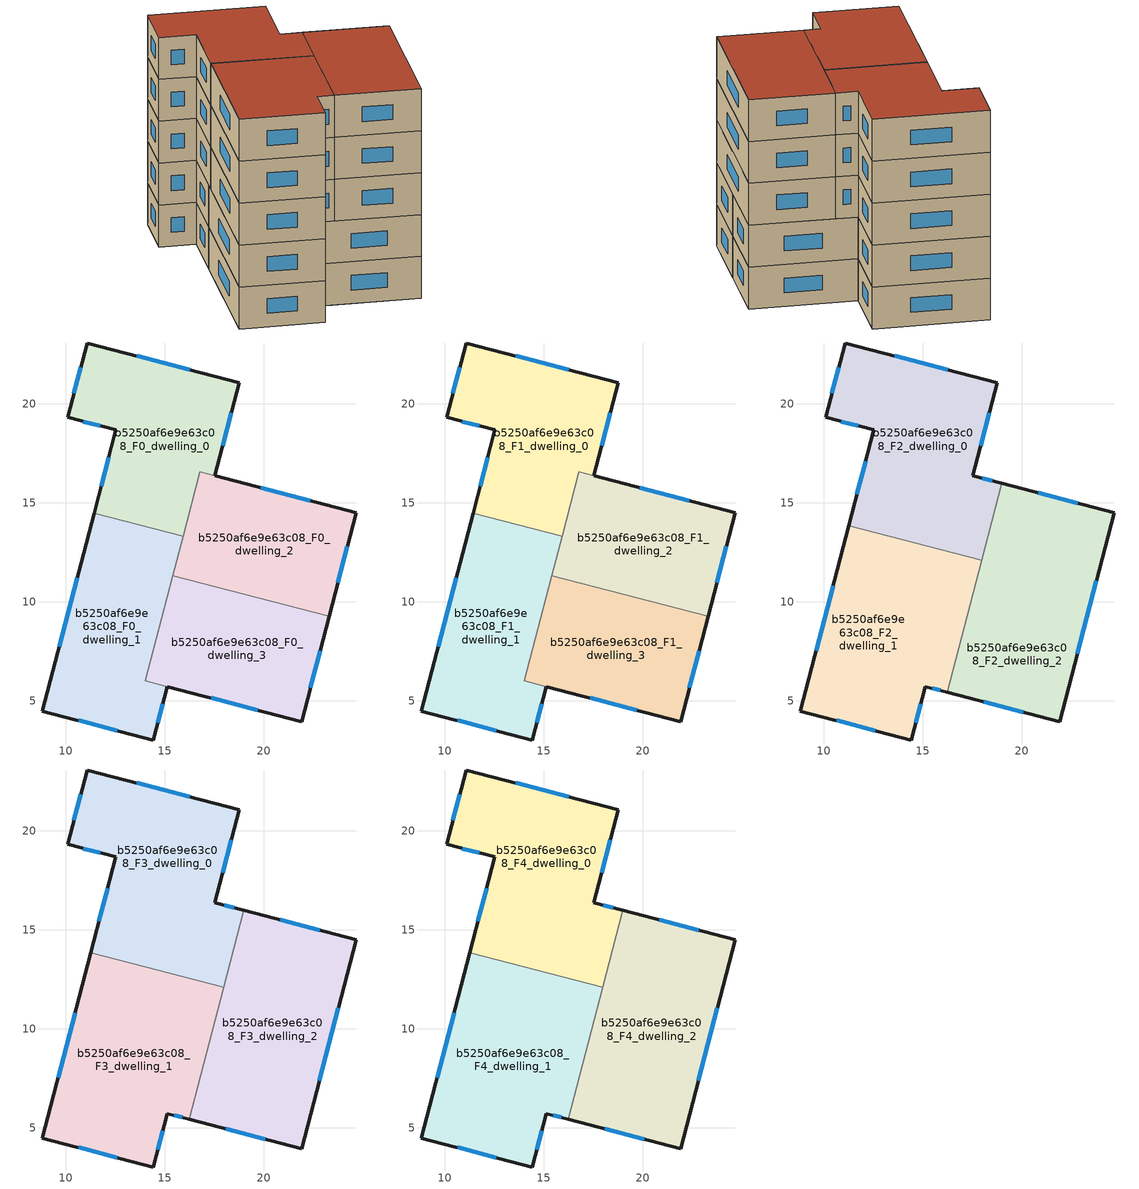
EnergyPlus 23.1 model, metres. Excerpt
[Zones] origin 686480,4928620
b5250af6e9e63c08_F0_dwelling_0
 floor ground (EU_floor_Construction): 18.75,21.07 17.53,16.36 16.77,16.56 15.92,13.31 11.43,14.48 12.52,18.68 10.09,19.31 11.08,23.07 z0
 wall outside (EU_wall_Construction): 17.53,16.36 18.75,21.07 11.08,23.07 10.09,19.31 12.52,18.68 11.43,14.48 z0:3
 wall to b5250af6e9e63c08_F0_dwelling_1 (EU_wall_Construction): 11.43,14.48 15.92,13.31 z0:3
 wall to b5250af6e9e63c08_F0_dwelling_2 (EU_wall_Construction): 16.77,16.56 17.53,16.36 / 15.92,13.31 16.77,16.55 z0:3
 window (EU_Window_Construction): 17.93,17.89 18.36,19.54 / 12.17,17.31 11.78,15.84 / 10.88,19.1 11.73,18.88 / 10.76,21.85 10.41,20.53 / 16.26,21.72 13.58,22.42 z0.98:2.02
b5250af6e9e63c08_F0_dwelling_1
 floor ground (EU_floor_Construction): 15.92,13.31 14.02,6.02 15.12,5.73 14.42,3.03 8.82,4.49 11.43,14.48 z0
 wall outside (EU_wall_Construction): 11.43,14.48 8.82,4.49 14.42,3.03 15.12,5.73 z0:3
 wall to b5250af6e9e63c08_F0_dwelling_3 (EU_wall_Construction): 15.12,5.73 14.02,6.02 15.4,11.32 z0:3
 wall to b5250af6e9e63c08_F0_dwelling_2 (EU_wall_Construction): 15.4,11.32 15.92,13.31 z0:3
 window (EU_Window_Construction): 10.64,4.01 12.6,3.5 / 10.58,11.23 9.67,7.74 / 14.65,3.91 14.9,4.85 z0.98:2.02
b5250af6e9e63c08_F0_dwelling_2
 floor ground (EU_floor_Construction): 24.65,14.5 23.29,9.27 15.4,11.32 16.77,16.55 z0
 wall outside (EU_wall_Construction): 23.29,9.27 24.65,14.5 17.54,16.36 z0:3
 wall to b5250af6e9e63c08_F0_dwelling_3 (EU_wall_Construction): 15.4,11.32 23.29,9.27 z0:3
 window (EU_Window_Construction): 22.34,15.1 19.85,15.75 / 23.73,10.97 24.21,12.8 z0.98:2.02
b5250af6e9e63c08_F0_dwelling_3
 floor ground (EU_floor_Construction): 23.29,9.27 21.9,3.95 14.02,6.02 15.4,11.32 z0
 wall outside (EU_wall_Construction): 15.13,5.73 21.9,3.95 23.29,9.27 z0:3
 window (EU_Window_Construction): 22.35,5.68 22.84,7.54 / 17.33,5.15 19.7,4.53 z0.98:2.02
b5250af6e9e63c08_F1_dwelling_0
 floor to b5250af6e9e63c08_F0_dwelling_0 (EU_floor_Construction): 18.75,21.07 17.53,16.36 16.77,16.56 15.92,13.31 11.43,14.48 12.52,18.68 10.09,19.31 11.08,23.07 z3
 wall outside (EU_wall_Construction): 17.53,16.36 18.75,21.07 11.08,23.07 10.09,19.31 12.52,18.68 11.43,14.48 z3:6
 wall to b5250af6e9e63c08_F1_dwelling_1 (EU_wall_Construction): 11.43,14.48 15.92,13.31 z3:6
 wall to b5250af6e9e63c08_F1_dwelling_2 (EU_wall_Construction): 16.77,16.56 17.53,16.36 / 15.92,13.31 16.77,16.55 z3:6
 window (EU_Window_Construction): 17.93,17.89 18.36,19.54 / 12.17,17.31 11.78,15.84 / 10.88,19.1 11.73,18.88 / 10.76,21.85 10.41,20.53 / 16.26,21.72 13.58,22.42 z3.98:5.02
b5250af6e9e63c08_F1_dwelling_1
 floor to b5250af6e9e63c08_F0_dwelling_1 (EU_floor_Construction): 15.92,13.31 14.02,6.02 15.12,5.73 14.42,3.03 8.82,4.49 11.43,14.48 z3
 wall outside (EU_wall_Construction): 11.43,14.48 8.82,4.49 14.42,3.03 15.12,5.73 z3:6
 wall to b5250af6e9e63c08_F1_dwelling_3 (EU_wall_Construction): 15.12,5.73 14.02,6.02 15.4,11.32 z3:6
 wall to b5250af6e9e63c08_F1_dwelling_2 (EU_wall_Construction): 15.4,11.32 15.92,13.31 z3:6
 window (EU_Window_Construction): 10.64,4.01 12.6,3.5 / 10.58,11.23 9.67,7.74 / 14.65,3.91 14.9,4.85 z3.98:5.02
b5250af6e9e63c08_F1_dwelling_2
 floor to b5250af6e9e63c08_F0_dwelling_2 (EU_floor_Construction): 24.65,14.5 23.29,9.27 15.4,11.32 16.77,16.55 z3
 wall outside (EU_wall_Construction): 23.29,9.27 24.65,14.5 17.54,16.36 z3:6
 wall to b5250af6e9e63c08_F1_dwelling_3 (EU_wall_Construction): 15.4,11.32 23.29,9.27 z3:6
 window (EU_Window_Construction): 22.34,15.1 19.85,15.75 / 23.73,10.97 24.21,12.8 z3.98:5.02
b5250af6e9e63c08_F1_dwelling_3
 floor to b5250af6e9e63c08_F0_dwelling_3 (EU_floor_Construction): 23.29,9.27 21.9,3.95 14.02,6.02 15.4,11.32 z3
 wall outside (EU_wall_Construction): 15.13,5.73 21.9,3.95 23.29,9.27 z3:6
 window (EU_Window_Construction): 22.35,5.68 22.84,7.54 / 17.33,5.15 19.7,4.53 z3.98:5.02
b5250af6e9e63c08_F2_dwelling_0
 floor to b5250af6e9e63c08_F1_dwelling_0 (EU_floor_Construction): 18.75,21.07 17.53,16.36 16.77,16.56 15.92,13.31 11.43,14.48 12.52,18.68 10.09,19.31 11.08,23.07 z6
 floor to b5250af6e9e63c08_F1_dwelling_2 (EU_floor_Construction): 18.98,15.98 17.97,12.11 15.76,12.68 16.77,16.56 z6
 floor to b5250af6e9e63c08_F1_dwelling_1 (EU_floor_Construction): 15.92,13.31 15.76,12.68 11.27,13.85 11.43,14.48 z6
 wall outside (EU_wall_Construction): 18.98,15.98 17.53,16.36 18.75,21.07 11.08,23.07 10.09,19.31 12.52,18.68 11.27,13.86 z6:9
 wall to b5250af6e9e63c08_F2_dwelling_1 (EU_wall_Construction): 11.27,13.86 17.97,12.11 z6:9
 wall to b5250af6e9e63c08_F2_dwelling_2 (EU_wall_Construction): 17.97,12.11 18.98,15.98 z6:9
 window (EU_Window_Construction): 12.11,17.11 11.67,15.42 / 10.88,19.1 11.73,18.88 / 10.76,21.85 10.41,20.53 / 16.26,21.72 13.58,22.42 / 17.93,17.89 18.36,19.54 / 18.51,16.1 18,16.24 z6.98:8.02
b5250af6e9e63c08_F2_dwelling_1
 floor to b5250af6e9e63c08_F1_dwelling_1 (EU_floor_Construction): 15.76,12.68 14.02,6.02 15.12,5.73 14.42,3.03 8.82,4.49 11.27,13.85 z6
 floor to b5250af6e9e63c08_F1_dwelling_3 (EU_floor_Construction): 17.62,10.74 16.23,5.44 14.02,6.02 15.4,11.32 z6
 floor to b5250af6e9e63c08_F1_dwelling_2 (EU_floor_Construction): 17.97,12.11 17.62,10.74 15.4,11.32 15.76,12.68 z6
 wall outside (EU_wall_Construction): 11.27,13.86 8.82,4.49 14.42,3.03 15.12,5.73 16.23,5.44 z6:9
 wall to b5250af6e9e63c08_F2_dwelling_2 (EU_wall_Construction): 16.23,5.44 17.97,12.11 z6:9
 window (EU_Window_Construction): 14.65,3.91 14.9,4.85 / 10.64,4.01 12.6,3.5 / 10.47,10.81 9.62,7.53 / 15.48,5.63 15.87,5.53 z6.98:8.02
b5250af6e9e63c08_F2_dwelling_2
 floor to b5250af6e9e63c08_F1_dwelling_2 (EU_floor_Construction): 24.65,14.5 23.29,9.27 17.62,10.74 18.98,15.98 z6
 floor to b5250af6e9e63c08_F1_dwelling_3 (EU_floor_Construction): 23.29,9.27 21.9,3.95 16.23,5.44 17.62,10.74 z6
 wall outside (EU_wall_Construction): 16.23,5.44 21.9,3.95 24.65,14.5 18.98,15.98 z6:9
 window (EU_Window_Construction): 22.81,14.98 20.83,15.5 / 22.8,7.38 23.76,11.07 / 18.08,4.95 20.06,4.43 z6.98:8.02
b5250af6e9e63c08_F3_dwelling_0
 floor to b5250af6e9e63c08_F2_dwelling_0 (EU_floor_Construction): 18.75,21.07 17.53,16.36 18.98,15.98 17.97,12.11 11.27,13.86 12.52,18.68 10.09,19.31 11.08,23.07 z9
 wall outside (EU_wall_Construction): 18.98,15.98 17.53,16.36 18.75,21.07 11.08,23.07 10.09,19.31 12.52,18.68 11.27,13.86 z9:12
 wall to b5250af6e9e63c08_F3_dwelling_1 (EU_wall_Construction): 11.27,13.86 17.97,12.11 z9:12
 wall to b5250af6e9e63c08_F3_dwelling_2 (EU_wall_Construction): 17.97,12.11 18.98,15.98 z9:12
 window (EU_Window_Construction): 12.11,17.11 11.67,15.42 / 10.88,19.1 11.73,18.88 / 10.76,21.85 10.41,20.53 / 16.26,21.72 13.58,22.42 / 17.93,17.89 18.36,19.54 / 18.51,16.1 18,16.24 z9.98:11.02
b5250af6e9e63c08_F3_dwelling_1
 floor to b5250af6e9e63c08_F2_dwelling_1 (EU_floor_Construction): 17.97,12.11 16.23,5.44 15.12,5.73 14.42,3.03 8.82,4.49 11.27,13.86 z9
 wall outside (EU_wall_Construction): 11.27,13.86 8.82,4.49 14.42,3.03 15.12,5.73 16.23,5.44 z9:12
 wall to b5250af6e9e63c08_F3_dwelling_2 (EU_wall_Construction): 16.23,5.44 17.97,12.11 z9:12
 window (EU_Window_Construction): 14.65,3.91 14.9,4.85 / 10.64,4.01 12.6,3.5 / 10.47,10.81 9.62,7.53 / 15.48,5.63 15.87,5.53 z9.98:11.02
b5250af6e9e63c08_F3_dwelling_2
 floor to b5250af6e9e63c08_F2_dwelling_2 (EU_floor_Construction): 24.65,14.5 21.9,3.95 16.23,5.44 18.98,15.98 z9
 wall outside (EU_wall_Construction): 16.23,5.44 21.9,3.95 24.65,14.5 18.98,15.98 z9:12
 window (EU_Window_Construction): 22.81,14.98 20.83,15.5 / 22.8,7.38 23.76,11.07 / 18.08,4.95 20.06,4.43 z9.98:11.02
b5250af6e9e63c08_F4_dwelling_0
 floor to b5250af6e9e63c08_F3_dwelling_0 (EU_floor_Construction): 18.75,21.07 17.53,16.36 18.98,15.98 17.97,12.11 11.27,13.86 12.52,18.68 10.09,19.31 11.08,23.07 z12
 wall outside (EU_wall_Construction): 18.98,15.98 17.53,16.36 18.75,21.07 11.08,23.07 10.09,19.31 12.52,18.68 11.27,13.86 z12:15
 wall to b5250af6e9e63c08_F4_dwelling_1 (EU_wall_Construction): 11.27,13.86 17.97,12.11 z12:15
 wall to b5250af6e9e63c08_F4_dwelling_2 (EU_wall_Construction): 17.97,12.11 18.98,15.98 z12:15
 window (EU_Window_Construction): 12.11,17.11 11.67,15.42 / 10.88,19.1 11.73,18.88 / 10.76,21.85 10.41,20.53 / 16.26,21.72 13.58,22.42 / 17.93,17.89 18.36,19.54 / 18.51,16.1 18,16.24 z12.98:14.02
 roof outside (EU_roof_Construction): 17.97,12.11 18.98,15.98 17.53,16.36 18.75,21.07 11.08,23.07 10.09,19.31 12.52,18.68 11.27,13.86 z15
b5250af6e9e63c08_F4_dwelling_1
 floor to b5250af6e9e63c08_F3_dwelling_1 (EU_floor_Construction): 17.97,12.11 16.23,5.44 15.12,5.73 14.42,3.03 8.82,4.49 11.27,13.86 z12
 wall outside (EU_wall_Construction): 11.27,13.86 8.82,4.49 14.42,3.03 15.12,5.73 16.23,5.44 z12:15
 wall to b5250af6e9e63c08_F4_dwelling_2 (EU_wall_Construction): 16.23,5.44 17.97,12.11 z12:15
 window (EU_Window_Construction): 14.65,3.91 14.9,4.85 / 10.64,4.01 12.6,3.5 / 10.47,10.81 9.62,7.53 / 15.48,5.63 15.87,5.53 z12.98:14.02
 roof outside (EU_roof_Construction): 16.23,5.44 17.97,12.11 11.27,13.86 8.82,4.49 14.42,3.03 15.12,5.73 z15
b5250af6e9e63c08_F4_dwelling_2
 floor to b5250af6e9e63c08_F3_dwelling_2 (EU_floor_Construction): 24.65,14.5 21.9,3.95 16.23,5.44 18.98,15.98 z12
 wall outside (EU_wall_Construction): 16.23,5.44 21.9,3.95 24.65,14.5 18.98,15.98 z12:15
 window (EU_Window_Construction): 22.81,14.98 20.83,15.5 / 22.8,7.38 23.76,11.07 / 18.08,4.95 20.06,4.43 z12.98:14.02
 roof outside (EU_roof_Construction): 21.9,3.95 24.65,14.5 18.98,15.98 16.23,5.44 z15
[Building]
EU S2 Campaign: North Axis=0; Terrain=City; Solar Distribution=FullExterior
[Site:Location]
Bologna: Latitude=44.5; Longitude=11.25; Time Zone=1; Elevation=37
[SizingPeriod:WeatherFileDays]
AnnualSizingPeriod: Begin Month=1; Begin Day of Month=1; End Month=12; End Day of Month=31; Day of Week for Start Day=Monday; Use Weather File Daylight Saving Period=No; Use Weather File Rain and Snow Indicators=No
[MATERIAL]
EU_InternalMass_Material: Roughness=MediumRough; Thickness=0.1; Conductivity=1; Density=1800; Specific Heat=900; Thermal Absorptance=0.9; Solar Absorptance=0.7; Visible Absorptance=0.7
[MATERIAL:NOMASS] Roughness=MediumRough; Thermal Absorptance=0.9; Solar Absorptance=0.7; Visible Absorptance=0.7
Name | Thermal Resistance
EU_wall_NoMass | 0.905828
EU_roof_NoMass | 0.37593
EU_floor_NoMass | 0.67114
[WINDOWMATERIAL:SIMPLEGLAZINGSYSTEM]
EU_Window_SimpleGlazing: UFactor=4.52486; Solar Heat Gain Coefficient=0.85; Visible Transmittance=0.85
[CONSTRUCTION]
EU_wall_Construction: EU_wall_NoMass
EU_roof_Construction: EU_roof_NoMass
EU_floor_Construction: EU_floor_NoMass
EU_Window_Construction: EU_Window_SimpleGlazing
EU_InternalMass_Construction: EU_InternalMass_Material
[ZONE] Type=1; Multiplier=1; Ceiling Height=autocalculate; Floor Area=autocalculate; Part of Total Floor Area=Yes
Name | Volume
b5250af6e9e63c08_F0_dwelling_0; b5250af6e9e63c08_F1_dwelling_0 | 155.249
b5250af6e9e63c08_F2_dwelling_0; b5250af6e9e63c08_F3_dwelling_0; b5250af6e9e63c08_F4_dwelling_0 | 191.69
b5250af6e9e63c08_F0_dwelling_1; b5250af6e9e63c08_F1_dwelling_1 | 153.327
b5250af6e9e63c08_F2_dwelling_1; b5250af6e9e63c08_F3_dwelling_1; b5250af6e9e63c08_F4_dwelling_1 | 191.7
b5250af6e9e63c08_F0_dwelling_2; b5250af6e9e63c08_F1_dwelling_2 | 132.218
b5250af6e9e63c08_F2_dwelling_2; b5250af6e9e63c08_F3_dwelling_2; b5250af6e9e63c08_F4_dwelling_2 | 191.678
b5250af6e9e63c08_F0_dwelling_3 | 134.183
b5250af6e9e63c08_F1_dwelling_3 | 134.123
[INTERNALMASS] Construction=EU_InternalMass_Construction
Name | Zone or ZoneList | Surface Area
b5250af6e9e63c08_F0_dwelling_0_EU_InternalMass | b5250af6e9e63c08_F0_dwelling_0 | 51.7498
b5250af6e9e63c08_F0_dwelling_1_EU_InternalMass | b5250af6e9e63c08_F0_dwelling_1 | 51.1079
b5250af6e9e63c08_F0_dwelling_2_EU_InternalMass | b5250af6e9e63c08_F0_dwelling_2 | 44.0915
b5250af6e9e63c08_F0_dwelling_3_EU_InternalMass | b5250af6e9e63c08_F0_dwelling_3 | 44.729
b5250af6e9e63c08_F1_dwelling_0_EU_InternalMass | b5250af6e9e63c08_F1_dwelling_0 | 51.7498
b5250af6e9e63c08_F1_dwelling_1_EU_InternalMass | b5250af6e9e63c08_F1_dwelling_1 | 51.1079
b5250af6e9e63c08_F1_dwelling_2_EU_InternalMass | b5250af6e9e63c08_F1_dwelling_2 | 44.0915
b5250af6e9e63c08_F1_dwelling_3_EU_InternalMass | b5250af6e9e63c08_F1_dwelling_3 | 44.729
b5250af6e9e63c08_F2_dwelling_0_EU_InternalMass | b5250af6e9e63c08_F2_dwelling_0 | 63.8961
b5250af6e9e63c08_F2_dwelling_1_EU_InternalMass | b5250af6e9e63c08_F2_dwelling_1 | 63.9005
b5250af6e9e63c08_F2_dwelling_2_EU_InternalMass | b5250af6e9e63c08_F2_dwelling_2 | 63.8928
b5250af6e9e63c08_F3_dwelling_0_EU_InternalMass | b5250af6e9e63c08_F3_dwelling_0 | 63.8961
b5250af6e9e63c08_F3_dwelling_1_EU_InternalMass | b5250af6e9e63c08_F3_dwelling_1 | 63.9005
b5250af6e9e63c08_F3_dwelling_2_EU_InternalMass | b5250af6e9e63c08_F3_dwelling_2 | 63.8928
b5250af6e9e63c08_F4_dwelling_0_EU_InternalMass | b5250af6e9e63c08_F4_dwelling_0 | 63.8961
b5250af6e9e63c08_F4_dwelling_1_EU_InternalMass | b5250af6e9e63c08_F4_dwelling_1 | 63.9005
b5250af6e9e63c08_F4_dwelling_2_EU_InternalMass | b5250af6e9e63c08_F4_dwelling_2 | 63.8928
[OTHEREQUIPMENT] Fuel Type=Electricity; Design Level Calculation Method=Watts/Area; Power per Zone Floor Area=1; Fraction Latent=0; Fraction Radiant=0; Fraction Lost=0; Carbon Dioxide Generation Rate=0; EndUse Subcategory=EU_Step8_InternalGains
Name | Zone or ZoneList or Space or SpaceList | Schedule
EU_Step8_InternalGain_b5250af6e9e63c08_F0_dwelling_0_f000 | b5250af6e9e63c08_F0_dwelling_0 | EU_Step8_GainSchedule_b5250af6e9e63c08_F0_dwelling_0_f000
EU_Step8_InternalGain_b5250af6e9e63c08_F0_dwelling_1_f000 | b5250af6e9e63c08_F0_dwelling_1 | EU_Step8_GainSchedule_b5250af6e9e63c08_F0_dwelling_1_f000
EU_Step8_InternalGain_b5250af6e9e63c08_F0_dwelling_2_f000 | b5250af6e9e63c08_F0_dwelling_2 | EU_Step8_GainSchedule_b5250af6e9e63c08_F0_dwelling_2_f000
EU_Step8_InternalGain_b5250af6e9e63c08_F0_dwelling_3_f000 | b5250af6e9e63c08_F0_dwelling_3 | EU_Step8_GainSchedule_b5250af6e9e63c08_F0_dwelling_3_f000
EU_Step8_InternalGain_b5250af6e9e63c08_F1_dwelling_0_f000 | b5250af6e9e63c08_F1_dwelling_0 | EU_Step8_GainSchedule_b5250af6e9e63c08_F1_dwelling_0_f000
EU_Step8_InternalGain_b5250af6e9e63c08_F1_dwelling_1_f000 | b5250af6e9e63c08_F1_dwelling_1 | EU_Step8_GainSchedule_b5250af6e9e63c08_F1_dwelling_1_f000
EU_Step8_InternalGain_b5250af6e9e63c08_F1_dwelling_2_f000 | b5250af6e9e63c08_F1_dwelling_2 | EU_Step8_GainSchedule_b5250af6e9e63c08_F1_dwelling_2_f000
EU_Step8_InternalGain_b5250af6e9e63c08_F1_dwelling_3_f000 | b5250af6e9e63c08_F1_dwelling_3 | EU_Step8_GainSchedule_b5250af6e9e63c08_F1_dwelling_3_f000
EU_Step8_InternalGain_b5250af6e9e63c08_F2_dwelling_0_f000 | b5250af6e9e63c08_F2_dwelling_0 | EU_Step8_GainSchedule_b5250af6e9e63c08_F2_dwelling_0_f000
EU_Step8_InternalGain_b5250af6e9e63c08_F2_dwelling_1_f000 | b5250af6e9e63c08_F2_dwelling_1 | EU_Step8_GainSchedule_b5250af6e9e63c08_F2_dwelling_1_f000
EU_Step8_InternalGain_b5250af6e9e63c08_F2_dwelling_2_f000 | b5250af6e9e63c08_F2_dwelling_2 | EU_Step8_GainSchedule_b5250af6e9e63c08_F2_dwelling_2_f000
EU_Step8_InternalGain_b5250af6e9e63c08_F3_dwelling_0_f000 | b5250af6e9e63c08_F3_dwelling_0 | EU_Step8_GainSchedule_b5250af6e9e63c08_F3_dwelling_0_f000
EU_Step8_InternalGain_b5250af6e9e63c08_F3_dwelling_1_f000 | b5250af6e9e63c08_F3_dwelling_1 | EU_Step8_GainSchedule_b5250af6e9e63c08_F3_dwelling_1_f000
EU_Step8_InternalGain_b5250af6e9e63c08_F3_dwelling_2_f000 | b5250af6e9e63c08_F3_dwelling_2 | EU_Step8_GainSchedule_b5250af6e9e63c08_F3_dwelling_2_f000
EU_Step8_InternalGain_b5250af6e9e63c08_F4_dwelling_0_f000 | b5250af6e9e63c08_F4_dwelling_0 | EU_Step8_GainSchedule_b5250af6e9e63c08_F4_dwelling_0_f000
EU_Step8_InternalGain_b5250af6e9e63c08_F4_dwelling_1_f000 | b5250af6e9e63c08_F4_dwelling_1 | EU_Step8_GainSchedule_b5250af6e9e63c08_F4_dwelling_1_f000
EU_Step8_InternalGain_b5250af6e9e63c08_F4_dwelling_2_f000 | b5250af6e9e63c08_F4_dwelling_2 | EU_Step8_GainSchedule_b5250af6e9e63c08_F4_dwelling_2_f000
[ZONEVENTILATION:DESIGNFLOWRATE] Schedule=EU_AlwaysOn; Design Flow Rate Calculation Method=AirChanges/Hour; Air Changes per Hour=0.73129; Ventilation Type=Natural; Fan Pressure Rise=0; Fan Total Efficiency=1; Constant Term Coefficient=1; Temperature Term Coefficient=0; Velocity Term Coefficient=0; Velocity Squared Term Coefficient=0; Minimum Indoor Temperature=-100; Maximum Indoor Temperature=100; Delta Temperature=-100; Minimum Outdoor Temperature=-100; Maximum Outdoor Temperature=100; Maximum Wind Speed=40
Name | Zone or ZoneList or Space or SpaceList
EU_ConstantAir_b5250af6e9e63c08_F0_dwelling_0 | b5250af6e9e63c08_F0_dwelling_0
EU_ConstantAir_b5250af6e9e63c08_F0_dwelling_1 | b5250af6e9e63c08_F0_dwelling_1
EU_ConstantAir_b5250af6e9e63c08_F0_dwelling_2 | b5250af6e9e63c08_F0_dwelling_2
EU_ConstantAir_b5250af6e9e63c08_F0_dwelling_3 | b5250af6e9e63c08_F0_dwelling_3
EU_ConstantAir_b5250af6e9e63c08_F1_dwelling_0 | b5250af6e9e63c08_F1_dwelling_0
EU_ConstantAir_b5250af6e9e63c08_F1_dwelling_1 | b5250af6e9e63c08_F1_dwelling_1
EU_ConstantAir_b5250af6e9e63c08_F1_dwelling_2 | b5250af6e9e63c08_F1_dwelling_2
EU_ConstantAir_b5250af6e9e63c08_F1_dwelling_3 | b5250af6e9e63c08_F1_dwelling_3
EU_ConstantAir_b5250af6e9e63c08_F2_dwelling_0 | b5250af6e9e63c08_F2_dwelling_0
EU_ConstantAir_b5250af6e9e63c08_F2_dwelling_1 | b5250af6e9e63c08_F2_dwelling_1
EU_ConstantAir_b5250af6e9e63c08_F2_dwelling_2 | b5250af6e9e63c08_F2_dwelling_2
EU_ConstantAir_b5250af6e9e63c08_F3_dwelling_0 | b5250af6e9e63c08_F3_dwelling_0
EU_ConstantAir_b5250af6e9e63c08_F3_dwelling_1 | b5250af6e9e63c08_F3_dwelling_1
EU_ConstantAir_b5250af6e9e63c08_F3_dwelling_2 | b5250af6e9e63c08_F3_dwelling_2
EU_ConstantAir_b5250af6e9e63c08_F4_dwelling_0 | b5250af6e9e63c08_F4_dwelling_0
EU_ConstantAir_b5250af6e9e63c08_F4_dwelling_1 | b5250af6e9e63c08_F4_dwelling_1
EU_ConstantAir_b5250af6e9e63c08_F4_dwelling_2 | b5250af6e9e63c08_F4_dwelling_2
[HVACTEMPLATE:THERMOSTAT] Constant Heating Setpoint=20; Constant Cooling Setpoint=50
EU_HeatOnly_b5250af6e9e63c08_F0_dwelling_0; EU_HeatOnly_b5250af6e9e63c08_F0_dwelling_1; EU_HeatOnly_b5250af6e9e63c08_F0_dwelling_2; EU_HeatOnly_b5250af6e9e63c08_F0_dwelling_3; EU_HeatOnly_b5250af6e9e63c08_F1_dwelling_0; EU_HeatOnly_b5250af6e9e63c08_F1_dwelling_1; EU_HeatOnly_b5250af6e9e63c08_F1_dwelling_2; EU_HeatOnly_b5250af6e9e63c08_F1_dwelling_3; EU_HeatOnly_b5250af6e9e63c08_F2_dwelling_0; EU_HeatOnly_b5250af6e9e63c08_F2_dwelling_1; EU_HeatOnly_b5250af6e9e63c08_F2_dwelling_2; EU_HeatOnly_b5250af6e9e63c08_F3_dwelling_0; EU_HeatOnly_b5250af6e9e63c08_F3_dwelling_1; EU_HeatOnly_b5250af6e9e63c08_F3_dwelling_2; EU_HeatOnly_b5250af6e9e63c08_F4_dwelling_0; EU_HeatOnly_b5250af6e9e63c08_F4_dwelling_1; EU_HeatOnly_b5250af6e9e63c08_F4_dwelling_2
[HVACTEMPLATE:ZONE:IDEALLOADSAIRSYSTEM] System Availability Schedule=EU_AlwaysOn; Maximum Heating Supply Air Temperature=50; Minimum Cooling Supply Air Temperature=13; Maximum Heating Supply Air Humidity Ratio=0.0156; Minimum Cooling Supply Air Humidity Ratio=0.0077; Heating Limit=NoLimit; Cooling Limit=NoLimit; Heating Availability Schedule=EU_AlwaysOn; Cooling Availability Schedule=EU_CoolingOff; Dehumidification Control Type=ConstantSensibleHeatRatio; Cooling Sensible Heat Ratio=0.7; Dehumidification Setpoint=60; Humidification Control Type=None; Humidification Setpoint=30; Outdoor Air Method=None; Outdoor Air Flow Rate per Person=0.00944; Outdoor Air Flow Rate per Zone Floor Area=0; Outdoor Air Flow Rate per Zone=0; Demand Controlled Ventilation Type=None; Outdoor Air Economizer Type=NoEconomizer; Heat Recovery Type=None; Sensible Heat Recovery Effectiveness=0.7; Latent Heat Recovery Effectiveness=0.65
Name | Template Thermostat
b5250af6e9e63c08_F0_dwelling_0 | EU_HeatOnly_b5250af6e9e63c08_F0_dwelling_0
b5250af6e9e63c08_F0_dwelling_1 | EU_HeatOnly_b5250af6e9e63c08_F0_dwelling_1
b5250af6e9e63c08_F0_dwelling_2 | EU_HeatOnly_b5250af6e9e63c08_F0_dwelling_2
b5250af6e9e63c08_F0_dwelling_3 | EU_HeatOnly_b5250af6e9e63c08_F0_dwelling_3
b5250af6e9e63c08_F1_dwelling_0 | EU_HeatOnly_b5250af6e9e63c08_F1_dwelling_0
b5250af6e9e63c08_F1_dwelling_1 | EU_HeatOnly_b5250af6e9e63c08_F1_dwelling_1
b5250af6e9e63c08_F1_dwelling_2 | EU_HeatOnly_b5250af6e9e63c08_F1_dwelling_2
b5250af6e9e63c08_F1_dwelling_3 | EU_HeatOnly_b5250af6e9e63c08_F1_dwelling_3
b5250af6e9e63c08_F2_dwelling_0 | EU_HeatOnly_b5250af6e9e63c08_F2_dwelling_0
b5250af6e9e63c08_F2_dwelling_1 | EU_HeatOnly_b5250af6e9e63c08_F2_dwelling_1
b5250af6e9e63c08_F2_dwelling_2 | EU_HeatOnly_b5250af6e9e63c08_F2_dwelling_2
b5250af6e9e63c08_F3_dwelling_0 | EU_HeatOnly_b5250af6e9e63c08_F3_dwelling_0
b5250af6e9e63c08_F3_dwelling_1 | EU_HeatOnly_b5250af6e9e63c08_F3_dwelling_1
b5250af6e9e63c08_F3_dwelling_2 | EU_HeatOnly_b5250af6e9e63c08_F3_dwelling_2
b5250af6e9e63c08_F4_dwelling_0 | EU_HeatOnly_b5250af6e9e63c08_F4_dwelling_0
b5250af6e9e63c08_F4_dwelling_1 | EU_HeatOnly_b5250af6e9e63c08_F4_dwelling_1
b5250af6e9e63c08_F4_dwelling_2 | EU_HeatOnly_b5250af6e9e63c08_F4_dwelling_2
[SIZING:ZONE] Zone Cooling Design Supply Air Temperature Input Method=SupplyAirTemperature; Zone Cooling Design Supply Air Temperature=13; Zone Heating Design Supply Air Temperature Input Method=SupplyAirTemperature; Zone Heating Design Supply Air Temperature=50; Zone Cooling Design Supply Air Humidity Ratio=0.008; Zone Heating Design Supply Air Humidity Ratio=0.008; Cooling Design Air Flow Method=DesignDay; Cooling Design Air Flow Rate=0; Cooling Minimum Air Flow per Zone Floor Area=0.000762; Cooling Minimum Air Flow=0; Cooling Minimum Air Flow Fraction=0.2; Heating Design Air Flow Method=DesignDay; Heating Design Air Flow Rate=0; Heating Maximum Air Flow per Zone Floor Area=0.002032; Heating Maximum Air Flow=0.141576; Heating Maximum Air Flow Fraction=0.3; Account for Dedicated Outdoor Air System=No; Dedicated Outdoor Air System Control Strategy=NeutralSupplyAir; Dedicated Outdoor Air Low Setpoint Temperature for Design=autosize; Dedicated Outdoor Air High Setpoint Temperature for Design=autosize; Zone Load Sizing Method=Sensible Load Only No Latent Load; Zone Latent Cooling Design Supply Air Humidity Ratio Input Method=HumidityRatioDifference; Zone Cooling Design Supply Air Humidity Ratio Difference=0.005; Zone Latent Heating Design Supply Air Humidity Ratio Input Method=HumidityRatioDifference; Zone Humidification Design Supply Air Humidity Ratio Difference=0.005
b5250af6e9e63c08_F0_dwelling_0; b5250af6e9e63c08_F0_dwelling_1; b5250af6e9e63c08_F0_dwelling_2; b5250af6e9e63c08_F0_dwelling_3; b5250af6e9e63c08_F1_dwelling_0; b5250af6e9e63c08_F1_dwelling_1; b5250af6e9e63c08_F1_dwelling_2; b5250af6e9e63c08_F1_dwelling_3; b5250af6e9e63c08_F2_dwelling_0; b5250af6e9e63c08_F2_dwelling_1; b5250af6e9e63c08_F2_dwelling_2; b5250af6e9e63c08_F3_dwelling_0; b5250af6e9e63c08_F3_dwelling_1; b5250af6e9e63c08_F3_dwelling_2; b5250af6e9e63c08_F4_dwelling_0; b5250af6e9e63c08_F4_dwelling_1; b5250af6e9e63c08_F4_dwelling_2
[SCHEDULE:CONSTANT]
Name | Hourly Value
EU_AlwaysOn | 1
EU_CoolingOff | 0
[SCHEDULE:FILE] Column Number=1; Rows to Skip at Top=0; Number of Hours of Data=8760; Column Separator=Comma; Interpolate to Timestep=No; Minutes per Item=60; Adjust Schedule for Daylight Savings=Yes
Name | File
EU_Step8_GainSchedule_b5250af6e9e63c08_F0_dwelling_0_f000 | ../../schedules/b5250af6e9e63c08/b5250af6e9e63c08_F0_dwelling_0_f000_gain.csv
EU_Step8_GainSchedule_b5250af6e9e63c08_F0_dwelling_1_f000 | ../../schedules/b5250af6e9e63c08/b5250af6e9e63c08_F0_dwelling_1_f000_gain.csv
EU_Step8_GainSchedule_b5250af6e9e63c08_F0_dwelling_2_f000 | ../../schedules/b5250af6e9e63c08/b5250af6e9e63c08_F0_dwelling_2_f000_gain.csv
EU_Step8_GainSchedule_b5250af6e9e63c08_F0_dwelling_3_f000 | ../../schedules/b5250af6e9e63c08/b5250af6e9e63c08_F0_dwelling_3_f000_gain.csv
EU_Step8_GainSchedule_b5250af6e9e63c08_F1_dwelling_0_f000 | ../../schedules/b5250af6e9e63c08/b5250af6e9e63c08_F1_dwelling_0_f000_gain.csv
EU_Step8_GainSchedule_b5250af6e9e63c08_F1_dwelling_1_f000 | ../../schedules/b5250af6e9e63c08/b5250af6e9e63c08_F1_dwelling_1_f000_gain.csv
EU_Step8_GainSchedule_b5250af6e9e63c08_F1_dwelling_2_f000 | ../../schedules/b5250af6e9e63c08/b5250af6e9e63c08_F1_dwelling_2_f000_gain.csv
EU_Step8_GainSchedule_b5250af6e9e63c08_F1_dwelling_3_f000 | ../../schedules/b5250af6e9e63c08/b5250af6e9e63c08_F1_dwelling_3_f000_gain.csv
EU_Step8_GainSchedule_b5250af6e9e63c08_F2_dwelling_0_f000 | ../../schedules/b5250af6e9e63c08/b5250af6e9e63c08_F2_dwelling_0_f000_gain.csv
EU_Step8_GainSchedule_b5250af6e9e63c08_F2_dwelling_1_f000 | ../../schedules/b5250af6e9e63c08/b5250af6e9e63c08_F2_dwelling_1_f000_gain.csv
EU_Step8_GainSchedule_b5250af6e9e63c08_F2_dwelling_2_f000 | ../../schedules/b5250af6e9e63c08/b5250af6e9e63c08_F2_dwelling_2_f000_gain.csv
EU_Step8_GainSchedule_b5250af6e9e63c08_F3_dwelling_0_f000 | ../../schedules/b5250af6e9e63c08/b5250af6e9e63c08_F3_dwelling_0_f000_gain.csv
EU_Step8_GainSchedule_b5250af6e9e63c08_F3_dwelling_1_f000 | ../../schedules/b5250af6e9e63c08/b5250af6e9e63c08_F3_dwelling_1_f000_gain.csv
EU_Step8_GainSchedule_b5250af6e9e63c08_F3_dwelling_2_f000 | ../../schedules/b5250af6e9e63c08/b5250af6e9e63c08_F3_dwelling_2_f000_gain.csv
EU_Step8_GainSchedule_b5250af6e9e63c08_F4_dwelling_0_f000 | ../../schedules/b5250af6e9e63c08/b5250af6e9e63c08_F4_dwelling_0_f000_gain.csv
EU_Step8_GainSchedule_b5250af6e9e63c08_F4_dwelling_1_f000 | ../../schedules/b5250af6e9e63c08/b5250af6e9e63c08_F4_dwelling_1_f000_gain.csv
EU_Step8_GainSchedule_b5250af6e9e63c08_F4_dwelling_2_f000 | ../../schedules/b5250af6e9e63c08/b5250af6e9e63c08_F4_dwelling_2_f000_gain.csv
